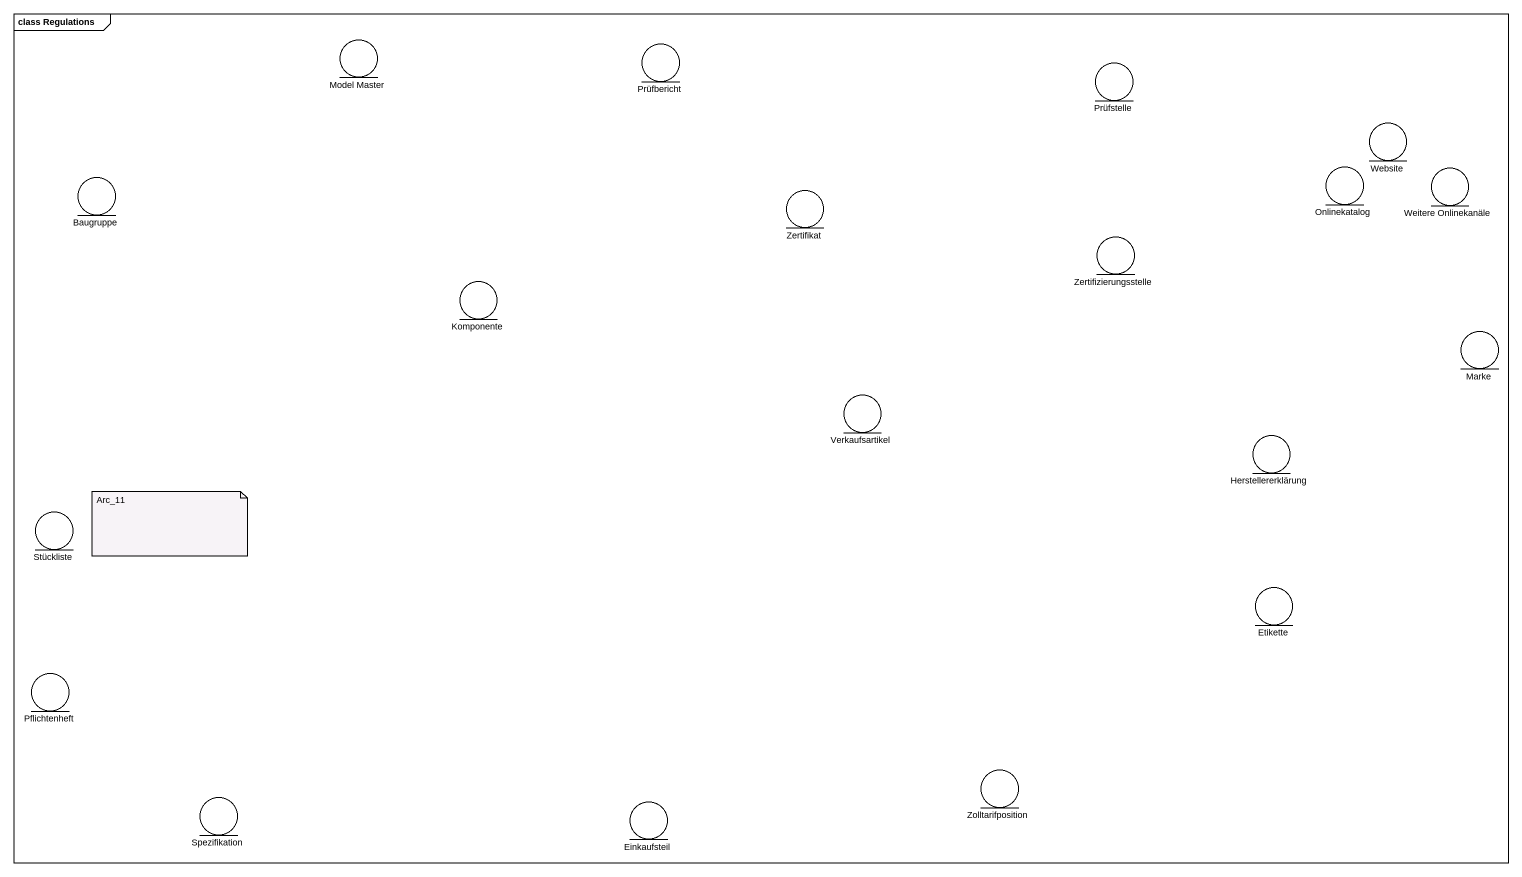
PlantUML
@startuml
mainframe class Regulations
entity "Model Master" as Model_Master
entity Prüfbericht
entity Prüfstelle
entity Website
entity Baugruppe
entity Onlinekatalog
entity "Weitere Onlinekanäle" as Weitere_Onlinekanäle
entity Zertifikat
entity Zertifizierungsstelle
entity Komponente
entity Marke
entity Verkaufsartikel
entity Herstellererklärung
entity Stückliste
entity Etikette
entity Pflichtenheft
entity Spezifikation
entity Einkaufsteil
entity Zolltarifposition
note as N1
  Arc_11
end note
@enduml
